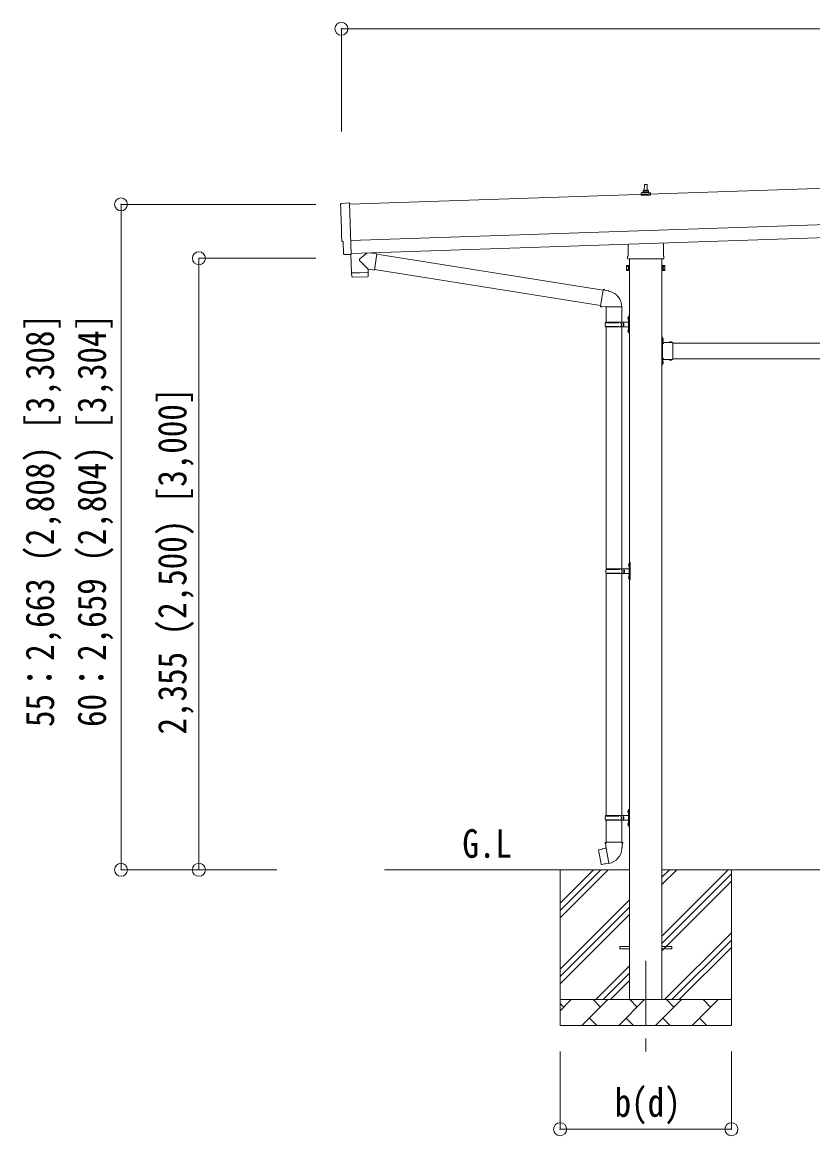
# Model space of a CAD drawing. Units: millimetres at full size, sheet at 1:50; details may follow other scales. Extents: x -14053 to 14053, y -9700 to 9700.
# Drawn here: x 1551 to 4596, y -255 to 4033 of the extents above; entities that cross this region are included whole.
import ezdxf
from ezdxf.enums import TextEntityAlignment as Align

# ---------------------------------------------------------------- set-up
doc = ezdxf.new("R2010")
doc.units = ezdxf.units.MM
doc.header["$LTSCALE"] = 50
doc.header["$PDMODE"] = 32
doc.header["$PDSIZE"] = 50
doc.linetypes.add('CHAIN1', pattern=[8, 5, -1, 1, -1])
doc.linetypes.add('USER8', pattern=[4, 3, -1])
for name, color, linetype, lineweight in [('0-2_建具', 4, 'Continuous', 9), ('0-3_階段', 7, 'CHAIN1', 9), ('0-4_設備', 7, 'Continuous', 9), ('0-7_ハッチ', 7, 'Continuous', 9), ('0-8_外構', 6, 'Continuous', 9), ('0-9_敷地', 7, 'Continuous', 9)]:
    doc.layers.add(name, color=color, linetype=linetype, lineweight=lineweight)
doc.styles.add('ＭＳ ゴシック', font='')
doc.styles.get('ＭＳ ゴシック').set_extended_font_data('MS Gothic')

msp = doc.modelspace()

# ---------------------------------------------------------------- linework, layer by layer
at = {"layer": '0-2_建具'}
for p, q in [((8194.5, 3511.88), (2811.49, 3332.45)), ((3947.14, 3383.06), (3947.86, 3406.58)), ((3948.86, 3407.56), (3957.41, 3407.56)), ((3958.41, 3406.58), (3959.14, 3383.06)), ((2816.16, 3192.52), (8199.17, 3371.96)), ((3934.89, 3367.56), (3934.89, 3375.27)), ((3971.39, 3367.56), (3934.89, 3367.56)), ((3935.27, 3376.06), (3971, 3376.06)), ((3935.65, 3376.25), (3942.37, 3377.87)), ((3942.75, 3378.06), (3963.52, 3378.06)), ((3943.14, 3378.85), (3943.14, 3383.06)), ((3944.14, 3383.06), (3962.14, 3383.06)), ((3963.14, 3378.85), (3963.14, 3383.06)), ((3970.62, 3376.25), (3963.9, 3377.87)), ((3971.39, 3367.56), (3971.39, 3375.27)), ((2817.82, 3142.55), (8200.83, 3321.99)), ((3884.84, 3133.57), (3884.84, 3178.12)), ((4021.44, 3182.67), (4021.44, 3133.57)), ((2798.33, 3138.13), (2791.4, 3138.26)), ((2817.91, 3139.79), (2817.95, 3138.78)), ((3883.14, 3124.8), (3883.14, 3130.3)), ((4023.14, 3130.3), (4023.14, 3124.8)), ((3879.14, 3095.3), (3879.9, 3096.61)), ((3879.14, 3095.3), (3879.14, 3078.3)), ((3886.14, 3091.71), (3879.9, 3091.71)), ((4021.07, 3121.3), (3885.2, 3121.3)), ((3890.64, 3121.3), (3890.64, 268.8)), ((4015.64, 268.8), (4015.64, 3121.3)), ((4020.14, 3091.71), (4026.38, 3091.71)), ((4027.14, 3095.3), (4026.38, 3096.61)), ((4027.14, 3095.3), (4027.14, 3078.3)), ((3879.14, 3078.3), (3879.9, 3076.98)), ((3886.14, 3081.89), (3879.9, 3081.89)), ((3886.14, 3076.98), (3879.9, 3076.98)), ((3888.64, 3077.6), (3886.14, 3077.6)), ((4017.64, 3077.6), (4020.14, 3077.6)), ((4020.14, 3081.89), (4026.38, 3081.89)), ((4020.14, 3076.98), (4026.38, 3076.98)), ((4027.14, 3078.3), (4026.38, 3076.98)), ((4017.64, 2819.8), (4015.64, 2819.8)), ((4015.64, 2819.8), (4015.64, 2799.8)), ((4015.64, 2812.8), (4017.64, 2812.8)), ((4015.64, 2806.8), (4017.64, 2806.8)), ((4017.64, 2819.8), (4017.64, 2799.8)), ((4018.15, 2815.7), (4017.64, 2815.7)), ((4017.64, 2815.7), (4017.64, 2803.9)), ((4057.64, 2799.8), (4017.64, 2799.8)), ((4017.64, 2795.8), (4017.64, 2737.8)), ((4054.54, 2799.8), (4042.74, 2799.8)), ((4054.54, 2800.31), (4054.54, 2799.8)), ((4057.64, 2799.8), (4057.64, 2733.8)), ((4057.64, 2796.8), (6948.64, 2796.8)), ((4015.64, 2733.8), (4015.64, 2713.8)), ((4015.64, 2726.8), (4017.64, 2726.8)), ((4015.64, 2720.8), (4017.64, 2720.8)), ((4017.64, 2713.8), (4015.64, 2713.8)), ((4021.64, 2736.8), (4016.14, 2736.8)), ((4017.64, 2735.8), (4021.64, 2735.8)), ((4017.64, 2733.8), (4017.64, 2713.8)), ((4057.64, 2733.8), (4017.64, 2733.8)), ((4018.15, 2729.7), (4017.64, 2729.7)), ((4017.64, 2729.7), (4017.64, 2717.9)), ((4054.54, 2733.8), (4042.74, 2733.8)), ((4054.54, 2733.29), (4054.54, 2733.8)), ((4057.64, 2736.8), (6948.64, 2736.8)), ((3853.14, 473.3), (3890.64, 473.3)), ((3853.14, 464.3), (3853.14, 473.3)), ((4015.64, 473.3), (4053.14, 473.3)), ((4053.14, 464.3), (4053.14, 473.3)), ((3853.14, 464.3), (3890.64, 464.3)), ((4015.64, 464.3), (4053.14, 464.3))]:
    msp.add_line(p, q, dxfattribs=at)
for points in [[(2779.82, 3334.83), (2811.32, 3337.53), (2817.91, 3139.79)], [(2788.46, 3141.16), (2786.89, 3188.16), (2786.29, 3188.14)], [(2799.06, 3138.43), (2799.7, 3139.08), (2817.95, 3138.78)], [(3886.14, 3076.98), (3886.14, 3096.61), (3879.9, 3096.61)], [(3886.14, 3077.6), (3886.14, 3096), (3888.64, 3096)], [(4020.14, 3077.6), (4020.14, 3096), (4017.64, 3096)], [(4020.14, 3076.98), (4020.14, 3096.61), (4026.38, 3096.61)], [(4021.64, 2796.8), (4016.14, 2796.8), (4016.14, 2736.8)], [(4018.15, 2815.7), (4018.15, 2803.9), (4017.64, 2803.9)], [(4017.64, 2795.8), (4021.64, 2795.8), (4021.64, 2797.8), (4017.64, 2797.8)], [(4054.54, 2800.31), (4042.74, 2800.31), (4042.74, 2799.8)], [(4017.64, 2737.8), (4021.64, 2737.8), (4021.64, 2735.8)], [(4018.15, 2729.7), (4018.15, 2717.9), (4017.64, 2717.9)], [(4054.54, 2733.29), (4042.74, 2733.29), (4042.74, 2733.8)]]:
    msp.add_lwpolyline(points, dxfattribs=at)
for points in [[(3888.64, 3076.3), (3888.64, 3097.3), (3890.64, 3097.3), (3890.64, 3076.3)], [(4017.64, 3076.3), (4017.64, 3097.3), (4015.64, 3097.3), (4015.64, 3076.3)]]:
    msp.add_lwpolyline(points, close=True, dxfattribs=at)
at = {"layer": '0-2_建具', "linetype": 'USER8'}
for points in [[(4020.25, 2812.3), (4017.47, 2810.94), (4016.86, 2809.8)], [(4020.25, 2807.3), (4017.47, 2808.65), (4016.86, 2809.8)], [(4046.14, 2802.41), (4047.49, 2799.63), (4048.64, 2799.02)], [(4051.14, 2802.41), (4049.78, 2799.63), (4048.64, 2799.02)], [(4020.25, 2726.3), (4017.47, 2724.94), (4016.86, 2723.8)], [(4020.25, 2721.3), (4017.47, 2722.65), (4016.86, 2723.8)], [(4046.14, 2731.19), (4047.49, 2733.97), (4048.64, 2734.57)], [(4051.14, 2731.19), (4049.78, 2733.97), (4048.64, 2734.57)]]:
    msp.add_lwpolyline(points, dxfattribs=at)
at = {"layer": '0-2_建具'}
for centre, radius, start, end in [((3948.86, 3406.56), 1, 90, 178.60509), ((3957.41, 3406.56), 1, 1.39491, 90), ((3935.89, 3375.27), 1, 103.62699, 180), ((3942.14, 3378.85), 1, 283.62699, 0), ((3947.22, 3382.43), 4.13, 90, 171.17633), ((3944.14, 3382.06), 1, 90, 180), ((3956.47, 3383.06), 4.83, 133.60282, 180), ((3949.8, 3383.06), 4.83, 0, 46.39718), ((3959.05, 3382.43), 4.13, 8.82367, 90), ((3962.14, 3382.06), 1, 0, 90), ((3964.14, 3378.85), 1, 180, 256.37301), ((3970.39, 3375.27), 1, 0, 76.37301), ((3887.14, 3130.3), 4, 125.09963, 180), ((4019.14, 3130.3), 4, 0, 54.90037), ((3883.48, 3094.16), 4.34, 145.61575, 214.38425), ((3895.38, 3086.8), 16.24, 162.41205, 197.58795), ((3887.14, 3124.8), 4, 180, 194.47751), ((3887.14, 3124.8), 4, 194.47751, 241.04498), ((4019.14, 3124.8), 4, 298.95502, 345.52249), ((4019.14, 3124.8), 4, 345.52249, 0), ((4022.79, 3094.16), 4.34, 325.61575, 34.38425), ((4010.9, 3086.8), 16.24, 342.41205, 17.58795), ((3883.48, 3079.44), 4.34, 145.61575, 214.38425), ((4022.79, 3079.44), 4.34, 325.61575, 34.38425), ((4017.64, 2799.8), 2, 180, 270), ((4012.4, 2809.8), 8.23, 314.2189, 45.7811), ((4048.64, 2794.57), 8.23, 44.2189, 135.7811), ((4017.64, 2733.8), 2, 90, 180), ((4012.4, 2723.8), 8.23, 314.2189, 45.7811), ((4048.64, 2739.03), 8.23, 224.2189, 315.7811)]:
    msp.add_arc(centre, radius, start, end, dxfattribs=at)
for centre, major_axis, ratio, start_param, end_param in [((2780.08, 3331.84), (-3, -0.1), 0.99863, 4.7647489, 6.2979817), ((-1980.79, 3102.68), (4760.73, 158.69), 0.99863, 6.2686928, 6.2979817), ((2786.15, 3192.54), (-4.4, -0.15), 0.99863, 6.2686928, 7.8539816), ((2791.46, 3141.26), (-2.11, -2.14), 0.9974, 5.5252311, 7.0411395), ((2798.35, 3139.13), (-0.704, -0.714), 0.9974, 0.7579542, 1.5707963)]:
    msp.add_ellipse(centre, major_axis=major_axis, ratio=ratio, start_param=start_param, end_param=end_param, dxfattribs=at)
at = {"layer": '0-3_階段'}
msp.add_line((3953.14, 418.8), (3953.14, 69.8), dxfattribs=at)
at = {"layer": '0-4_設備'}
for p, q in [((3890.64, 768.8), (2946.48, 768.8)), ((3623.14, 768.8), (3623.14, 168.8)), ((3623.14, 583.75), (3808.19, 768.8)), ((3623.14, 612.03), (3779.9, 768.8)), ((3623.14, 640.32), (3751.62, 768.8)), ((6990.64, 768.8), (4015.64, 768.8)), ((4015.64, 513.7), (4270.74, 768.8)), ((4015.64, 711.69), (4072.75, 768.8)), ((4015.64, 739.97), (4044.46, 768.8)), ((4015.64, 485.42), (4283.14, 752.92)), ((4283.14, 768.8), (4283.14, 168.8)), ((4015.64, 457.13), (4283.14, 724.63)), ((3623.14, 385.76), (3890.64, 653.26)), ((3623.14, 357.47), (3890.64, 624.97)), ((3623.14, 329.19), (3890.64, 596.69)), ((4025.29, 268.8), (4283.14, 526.64)), ((4053.58, 268.8), (4283.14, 498.36)), ((4081.86, 268.8), (4283.14, 470.07)), ((3760.74, 268.8), (3890.64, 398.7)), ((3789.02, 268.8), (3890.64, 370.42)), ((3817.3, 268.8), (3890.64, 342.13)), ((3623.14, 268.8), (4283.14, 268.8)), ((3623.14, 225.91), (3666.03, 268.8)), ((3707.45, 168.8), (3807.45, 268.8)), ((3778.9, 240.24), (3750.34, 268.8)), ((3848.87, 168.8), (3948.87, 268.8)), ((3920.32, 240.24), (3891.77, 268.8)), ((3990.29, 168.8), (4090.29, 268.8)), ((4061.74, 240.24), (4033.19, 268.8)), ((4131.72, 168.8), (4231.72, 268.8)), ((4203.16, 240.24), (4174.61, 268.8)), ((4279.85, 268.8), (4283.14, 272.08)), ((3637.48, 240.24), (3623.14, 254.58)), ((3736, 197.35), (3764.56, 168.8)), ((3877.43, 197.35), (3905.98, 168.8)), ((4018.85, 197.35), (4047.4, 168.8)), ((4160.27, 197.35), (4188.82, 168.8)), ((4283.14, 168.8), (3623.14, 168.8))]:
    msp.add_line(p, q, dxfattribs=at)
at = {"layer": '0-8_外構'}
for p, q in [((2780.49, 4007.77), (2780.49, 3611.91)), ((2780.49, 4007.77), (8230.16, 4007.77)), ((1931.49, 3331.41), (2681.49, 3331.41)), ((1931.49, 3331.41), (1931.49, 768.8)), ((2231.49, 3123.8), (2681.49, 3123.8)), ((2231.49, 3123.8), (2231.49, 768.8)), ((1931.49, 768.8), (2531.49, 768.8)), ((2231.49, 768.8), (2531.49, 768.8)), ((3623.14, -230.2), (3623.14, 69.8)), ((4283.14, -230.2), (4283.14, 69.8)), ((3623.14, -230.2), (4283.14, -230.2))]:
    msp.add_line(p, q, dxfattribs=at)
for p in [(2780.49, 4007.77), (1931.49, 3331.41), (2231.49, 3123.8), (1931.49, 768.8), (2231.49, 768.8), (3623.14, -230.2), (4283.14, -230.2)]:
    msp.add_point(p, dxfattribs=at)
at = {"layer": '0-9_敷地'}
for p, q in [((2879.24, 3144.6), (2852.02, 3121.57)), ((2916.93, 3141.31), (2891.02, 3144.99)), ((2916.93, 3141.31), (2907.97, 3078.24)), ((2917.16, 3139.4), (3789.27, 3000.55)), ((2883.48, 3081.72), (2851.99, 3114.23)), ((2819.95, 3066.58), (2820.62, 3053.54)), ((2881.23, 3052.61), (2823.71, 3050.7)), ((2824.42, 3067.73), (2824.47, 3066.73)), ((2879.39, 3069.56), (2879.4, 3068.56)), ((2883.48, 3081.72), (2907.97, 3078.24)), ((2883.48, 3081.72), (2883.88, 3069.71)), ((2907.73, 3080.15), (3778.85, 2941.45)), ((3789.59, 3002.37), (3784.06, 2971)), ((3789.59, 3002.37), (3790.73, 3004.35)), ((3790.73, 3004.35), (3794.29, 3003.72)), ((3794.29, 3003.72), (3794.71, 3001.37)), ((3778.53, 2939.63), (3784.06, 2971)), ((3809.22, 2998.55), (3810.91, 2996.92)), ((3810.91, 2996.92), (3813.02, 2996.47)), ((3778.53, 2939.63), (3778.92, 2937.38)), ((3778.53, 2939.63), (3783.68, 2938.82)), ((3778.92, 2937.38), (3782.49, 2936.75)), ((3782.49, 2936.75), (3783.68, 2938.82)), ((3783.68, 2938.82), (3798.28, 2936.51)), ((3798.28, 2936.51), (3800.49, 2937.49)), ((3860.79, 2937.09), (3799.6, 2937.09)), ((3800.64, 2937.09), (3800.64, 2877.8)), ((3860.64, 2937.09), (3860.64, 2877.8)), ((3797.64, 2875.8), (3847.97, 2875.8)), ((3798.64, 2877.8), (3884.64, 2877.8)), ((3798.64, 2877.8), (3798.64, 2875.8)), ((3857.64, 2877.8), (3857.64, 2873.3)), ((3857.64, 2873.3), (3859.64, 2873.3)), ((3859.64, 2873.3), (3859.64, 2868.8)), ((3865.64, 2877.8), (3865.64, 2868.8)), ((3865.64, 2873.3), (3868.64, 2873.3)), ((3868.64, 2873.3), (3868.64, 2868.8)), ((3884.33, 2894.95), (3886.38, 2893.95)), ((3885.6, 2896.95), (3886.24, 2896.95)), ((3885.6, 2896.95), (3885.6, 2888.65)), ((3885.6, 2888.65), (3886.24, 2888.65)), ((3886.24, 2896.95), (3886.24, 2888.65)), ((3886.24, 2896.95), (3886.64, 2896.55)), ((3886.24, 2888.65), (3886.64, 2889.05)), ((3886.38, 2893.95), (3886.99, 2892.8)), ((3886.64, 2900.8), (3889.64, 2902.3)), ((3886.64, 2900.8), (3886.64, 2868.8)), ((3886.64, 2896.55), (3886.64, 2889.05)), ((3889.64, 2902.3), (3889.64, 2868.8)), ((3889.64, 2902.3), (3890.64, 2902.3)), ((3890.64, 2902.3), (3890.64, 2868.8)), ((3797.64, 2861.8), (3847.97, 2861.8)), ((3798.64, 2859.8), (3798.64, 2861.8)), ((3798.64, 2859.8), (3884.64, 2859.8)), ((3800.64, 2859.8), (3800.64, 1927.8)), ((3857.64, 2859.8), (3857.64, 2864.3)), ((3857.64, 2864.3), (3859.64, 2864.3)), ((3859.64, 2864.3), (3859.64, 2868.8)), ((3860.64, 2859.8), (3860.64, 1927.8)), ((3865.64, 2859.8), (3865.64, 2868.8)), ((3865.64, 2864.3), (3868.64, 2864.3)), ((3868.64, 2864.3), (3868.64, 2868.8)), ((3884.33, 2846.95), (3886.38, 2845.95)), ((3885.6, 2848.95), (3886.24, 2848.95)), ((3885.6, 2848.95), (3885.6, 2840.65)), ((3885.6, 2840.65), (3886.24, 2840.65)), ((3886.24, 2848.95), (3886.24, 2840.65)), ((3886.24, 2848.95), (3886.64, 2848.55)), ((3886.24, 2840.65), (3886.64, 2841.05)), ((3886.38, 2845.95), (3886.99, 2844.8)), ((3886.64, 2836.8), (3886.64, 2868.8)), ((3886.64, 2848.55), (3886.64, 2841.05)), ((3886.64, 2836.8), (3889.64, 2835.3)), ((3889.64, 2835.3), (3889.64, 2868.8)), ((3889.64, 2835.3), (3890.64, 2835.3)), ((3890.64, 2835.3), (3890.64, 2868.8)), ((3886.83, 1944.95), (3888.88, 1943.95)), ((3888.1, 1946.95), (3888.74, 1946.95)), ((3888.1, 1946.95), (3888.1, 1938.65)), ((3888.1, 1938.65), (3888.74, 1938.65)), ((3888.74, 1946.95), (3888.74, 1938.65)), ((3888.74, 1946.95), (3889.14, 1946.55)), ((3888.74, 1938.65), (3889.14, 1939.05)), ((3888.88, 1943.95), (3889.49, 1942.8)), ((3889.14, 1950.8), (3892.14, 1952.3)), ((3889.14, 1950.8), (3889.14, 1918.8)), ((3889.14, 1946.55), (3889.14, 1939.05)), ((3892.14, 1952.3), (3892.14, 1918.8)), ((3892.14, 1952.3), (3893.14, 1952.3)), ((3893.14, 1952.3), (3893.14, 1918.8)), ((3800.14, 1925.8), (3850.47, 1925.8)), ((3800.14, 1911.8), (3850.47, 1911.8)), ((3800.64, 1909.81), (3800.64, 977.8)), ((3801.14, 1927.8), (3887.14, 1927.8)), ((3801.14, 1927.8), (3801.14, 1925.8)), ((3801.14, 1909.8), (3801.14, 1911.8)), ((3801.14, 1909.8), (3887.14, 1909.8)), ((3860.14, 1927.8), (3860.14, 1923.3)), ((3860.14, 1923.3), (3862.14, 1923.3)), ((3860.14, 1909.8), (3860.14, 1914.3)), ((3860.14, 1914.3), (3862.14, 1914.3)), ((3860.64, 1909.81), (3860.64, 977.8)), ((3862.14, 1923.3), (3862.14, 1918.8)), ((3862.14, 1914.3), (3862.14, 1918.8)), ((3868.14, 1927.8), (3868.14, 1918.8)), ((3868.14, 1923.3), (3871.14, 1923.3)), ((3868.14, 1909.8), (3868.14, 1918.8)), ((3868.14, 1914.3), (3871.14, 1914.3)), ((3871.14, 1923.3), (3871.14, 1918.8)), ((3871.14, 1914.3), (3871.14, 1918.8)), ((3886.83, 1896.95), (3888.88, 1895.95)), ((3888.1, 1898.95), (3888.74, 1898.95)), ((3888.1, 1898.95), (3888.1, 1890.65)), ((3888.1, 1890.65), (3888.74, 1890.65)), ((3888.74, 1898.95), (3888.74, 1890.65)), ((3888.74, 1898.95), (3889.14, 1898.55)), ((3888.74, 1890.65), (3889.14, 1891.05)), ((3888.88, 1895.95), (3889.49, 1894.8)), ((3889.14, 1886.8), (3889.14, 1918.8)), ((3889.14, 1898.55), (3889.14, 1891.05)), ((3889.14, 1886.8), (3892.14, 1885.3)), ((3892.14, 1885.3), (3892.14, 1918.8)), ((3893.14, 1885.3), (3893.14, 1918.8)), ((3892.14, 1885.3), (3893.14, 1885.3)), ((3884.33, 994.95), (3886.38, 993.95)), ((3885.6, 996.95), (3886.24, 996.95)), ((3885.6, 996.95), (3885.6, 988.65)), ((3885.6, 988.65), (3886.24, 988.65)), ((3886.24, 996.95), (3886.24, 988.65)), ((3886.24, 996.95), (3886.64, 996.55)), ((3886.24, 988.65), (3886.64, 989.05)), ((3886.38, 993.95), (3886.99, 992.8)), ((3886.64, 1000.8), (3889.64, 1002.3)), ((3886.64, 1000.8), (3886.64, 968.8)), ((3886.64, 996.55), (3886.64, 989.05)), ((3889.64, 1002.3), (3889.64, 968.8)), ((3889.64, 1002.3), (3890.64, 1002.3)), ((3890.64, 1002.3), (3890.64, 968.8)), ((3797.64, 975.8), (3847.97, 975.8)), ((3797.64, 961.8), (3847.97, 961.8)), ((3798.64, 977.8), (3884.64, 977.8)), ((3798.64, 977.8), (3798.64, 975.8)), ((3798.64, 959.8), (3798.64, 961.8)), ((3798.64, 959.8), (3884.64, 959.8)), ((3800.64, 959.8), (3800.64, 874.87)), ((3857.64, 977.8), (3857.64, 973.3)), ((3857.64, 973.3), (3859.64, 973.3)), ((3857.64, 959.8), (3857.64, 964.3)), ((3857.64, 964.3), (3859.64, 964.3)), ((3859.64, 973.3), (3859.64, 968.8)), ((3859.64, 964.3), (3859.64, 968.8)), ((3860.64, 959.8), (3860.64, 874.87)), ((3865.64, 977.8), (3865.64, 968.8)), ((3865.64, 973.3), (3868.64, 973.3)), ((3865.64, 959.8), (3865.64, 968.8)), ((3865.64, 964.3), (3868.64, 964.3)), ((3868.64, 973.3), (3868.64, 968.8)), ((3868.64, 964.3), (3868.64, 968.8)), ((3884.33, 946.95), (3886.38, 945.95)), ((3885.6, 948.95), (3886.24, 948.95)), ((3885.6, 948.95), (3885.6, 940.65)), ((3886.24, 948.95), (3886.24, 940.65)), ((3886.24, 948.95), (3886.64, 948.55)), ((3886.38, 945.95), (3886.99, 944.8)), ((3886.64, 936.8), (3886.64, 968.8)), ((3886.64, 948.55), (3886.64, 941.05)), ((3889.64, 935.3), (3889.64, 968.8)), ((3890.64, 935.3), (3890.64, 968.8)), ((3885.6, 940.65), (3886.24, 940.65)), ((3886.24, 940.65), (3886.64, 941.05)), ((3886.64, 936.8), (3889.64, 935.3)), ((3889.64, 935.3), (3890.64, 935.3)), ((3798.79, 874.87), (3796.64, 874.09)), ((3796.64, 874.09), (3796.64, 870.47)), ((3796.64, 870.47), (3798.88, 869.66)), ((3798.79, 874.87), (3830.64, 874.87)), ((3798.79, 874.87), (3798.88, 869.66)), ((3798.88, 869.66), (3799.14, 854.87)), ((3862.49, 874.87), (3830.64, 874.87)), ((3864.64, 870.47), (3862.4, 869.66)), ((3862.49, 874.87), (3864.64, 874.09)), ((3864.64, 874.09), (3864.64, 870.47)), ((3772.18, 846.42), (3771.37, 845.25)), ((3771.37, 845.25), (3780.99, 790.69)), ((3800.05, 851.67), (3772.18, 846.42)), ((3784.92, 849.02), (3784.71, 848.78)), ((3799.14, 854.87), (3800.49, 852.87)), ((3810.4, 794.37), (3800.27, 851.85)), ((3800.29, 852.67), (3800.29, 851.96)), ((3800.49, 852.87), (3800.46, 852.87)), ((3860.83, 852.93), (3860.75, 850.77)), ((3862.14, 854.87), (3860.83, 852.93)), ((3795.01, 791.78), (3794.73, 791.94)), ((3810.7, 793.61), (3810.46, 794.27))]:
    msp.add_line(p, q, dxfattribs=at)
for points in [[(2817.55, 3138.79), (2819.92, 3067.58), (2883.88, 3069.71)], [(2884.13, 3055.66), (2883.92, 3068.71), (2819.95, 3066.58)], [(3789.59, 3002.37), (3794.71, 3001.37), (3809.22, 2998.55)], [(3884.33, 2890.65), (3886.38, 2891.65), (3886.99, 2892.8)], [(3884.33, 2842.65), (3886.38, 2843.65), (3886.99, 2844.8)], [(3886.83, 1940.65), (3888.88, 1941.65), (3889.49, 1942.8)], [(3886.83, 1892.65), (3888.88, 1893.65), (3889.49, 1894.8)], [(3884.33, 990.65), (3886.38, 991.65), (3886.99, 992.8)], [(3884.33, 942.65), (3886.38, 943.65), (3886.99, 944.8)], [(3862.49, 874.87), (3862.4, 869.66), (3862.14, 854.87)], [(3787.16, 849.24), (3786.88, 849.39), (3784.92, 849.02)], [(3810.13, 794.47), (3782.15, 789.87), (3780.99, 790.69)], [(3797.2, 792.34), (3796.99, 792.1), (3795.01, 791.78)]]:
    msp.add_lwpolyline(points, dxfattribs=at)
for centre, radius, start, end in [((2855.41, 3117.88), 5, 132.56466, 226.88314), ((2823.61, 3053.69), 3, 182.90915, 271.95747), ((2881.13, 3055.61), 3, 271.90915, 0.90915), ((3800.49, 2937.49), 60.3, 359.62495, 78), ((3846.39, 2868.8), 49.25, 171.82876, 180.00002), ((3847.97, 2877.8), 2, 270, 359.99998), ((3889.93, 2892.8), 6, 136.21765, 223.78235), ((3884.64, 2879.8), 2, 270, 359.99998), ((3846.39, 2868.8), 49.25, 180.00002, 188.17127), ((3847.97, 2859.8), 2, 0.00005, 90.00004), ((3889.93, 2844.8), 6, 136.21765, 223.78235), ((3884.64, 2857.8), 2, 0.00005, 90.00004), ((3892.43, 1942.8), 6, 136.21765, 223.78235), ((3887.14, 1929.8), 2, 270, 359.99998), ((3848.89, 1918.8), 49.25, 171.82876, 180.00002), ((3848.89, 1918.8), 49.25, 180.00002, 188.17127), ((3850.47, 1927.8), 2, 270, 359.99998), ((3850.47, 1909.8), 2, 0.00005, 90.00004), ((3892.43, 1894.8), 6, 136.21765, 223.78235), ((3887.14, 1907.8), 2, 0.00005, 90.00004), ((3889.93, 992.8), 6, 136.21765, 223.78235), ((3846.39, 968.8), 49.25, 171.82876, 180.00002), ((3846.39, 968.8), 49.25, 180.00002, 188.17127), ((3847.97, 977.8), 2, 270, 359.99998), ((3847.97, 959.8), 2, 0.00005, 90.00004), ((3889.93, 944.8), 6, 136.21765, 223.78235), ((3884.64, 979.8), 2, 270, 359.99998), ((3884.64, 957.8), 2, 0.00005, 90.00004), ((3799.99, 851.96), 0.3, 280.66842, 0), ((3800.49, 852.67), 0.2, 100, 180), ((3800.49, 852.87), 60.3, 279.96938, 358), ((3810.18, 794.17), 0.3, 20, 99.33158), ((3810.89, 793.68), 0.2, 200, 279.96938)]:
    msp.add_arc(centre, radius, start, end, dxfattribs=at)

# ---------------------------------------------------------------- texts
at = {"layer": '0-7_ハッチ', "style": 'ＭＳ ゴシック', "width": 0.85}
msp.add_text('G.L', height=110, dxfattribs=at).set_placement((3246.64, 782.25), align=Align.BOTTOM_LEFT)
at = {"layer": '0-8_外構', "color": 7, "style": 'ＭＳ ゴシック', "width": 0.85}
for s, p in [('55：2,663 (2,808) [3,308]', (1706.49, 1318.86)), ('60：2,659 (2,804) [3,304]', (1906.49, 1318.86)), ('2,355 (2,500) [3,000]', (2216.49, 1290.05))]:
    msp.add_text(s, height=110, rotation=90, dxfattribs=at).set_placement(p, align=Align.BOTTOM_LEFT)
msp.add_text('b(d)', height=110, dxfattribs=at).set_placement((3833.14, -215.2), align=Align.BOTTOM_LEFT)

doc.saveas('drawing.dxf')
